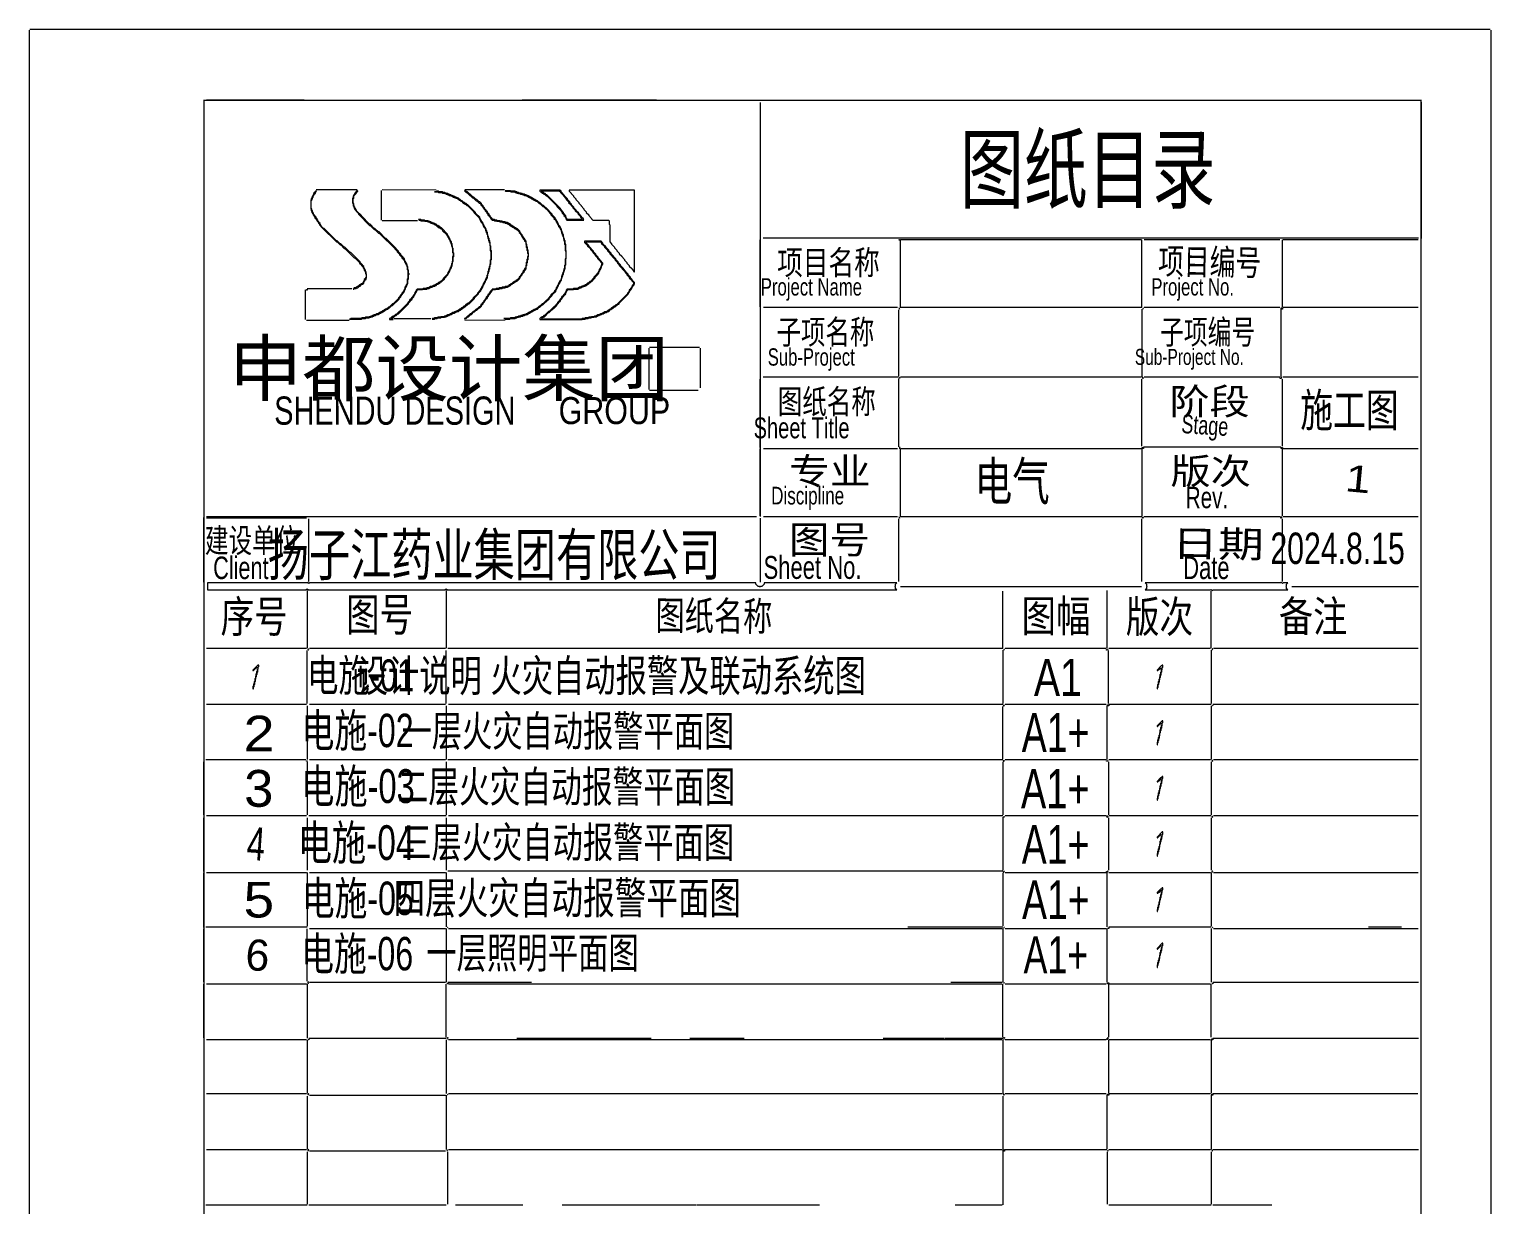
# Model space of a CAD drawing. Extents: x 116 to 2598, y 136 to 3647.
# Drawn here: x 116 to 2598, y 1651 to 3647 of the extents above; entities that cross this region are included whole.
import ezdxf

# ---------------------------------------------------------------- set-up
doc = ezdxf.new("R2010")
doc.units = 0
for name, color, linetype, lineweight in [('OCR_TEXT', 6, 'Continuous', 0), ('TRACE_CURVE', 6, 'Continuous', 0), ('TRACE_STRAIGHT', 5, 'Continuous', 0), ('TRACE_TEXT_SYMBOL', 6, 'Continuous', 0)]:
    doc.layers.add(name, color=color, linetype=linetype, lineweight=lineweight)
doc.styles.add('wqy-unicode', font='wqy-unicode.lff')

msp = doc.modelspace()

# ---------------------------------------------------------------- linework, layer by layer
at = {"layer": 'TRACE_CURVE', "color": 6}
for points in [[(674, 3373), (673, 3372), (672, 3372), (669, 3369), (669, 3368), (667, 3366), (667, 3365), (666, 3364), (666, 3361), (665, 3360), (665, 3352), (666, 3351), (666, 3347), (667, 3346), (667, 3345), (668, 3344), (668, 3343), (669, 3342), (669, 3341), (671, 3339), (671, 3338), (675, 3334), (675, 3333), (694, 3314), (695, 3314), (702, 3307), (703, 3307), (709, 3301), (710, 3301), (723, 3288), (724, 3288), (737, 3275), (737, 3274), (741, 3270), (741, 3269), (745, 3265), (745, 3264), (749, 3260), (749, 3259), (752, 3256), (752, 3255), (753, 3254), (753, 3253), (754, 3252), (754, 3251), (755, 3250), (755, 3249), (756, 3248), (756, 3247), (757, 3246), (757, 3244), (758, 3243), (758, 3239), (759, 3238), (759, 3224), (758, 3223), (758, 3216), (757, 3215), (757, 3214), (756, 3213), (756, 3212), (755, 3211), (755, 3210), (754, 3209)], [(754, 3255), (753, 3256), (753, 3257), (751, 3259), (751, 3260), (747, 3264), (747, 3265), (743, 3269), (743, 3270), (739, 3274), (739, 3275), (722, 3292), (721, 3292), (710, 3303), (709, 3303), (703, 3309), (702, 3309), (695, 3316), (694, 3316), (680, 3330), (680, 3331), (672, 3339), (672, 3340), (670, 3342), (670, 3343), (669, 3344), (669, 3345), (668, 3346), (668, 3347), (667, 3348), (667, 3351), (666, 3352), (666, 3359), (667, 3360), (667, 3364), (671, 3368), (671, 3369), (674, 3372), (674, 3373)], [(808, 3372), (807, 3371), (804, 3371), (810, 3371), (811, 3370), (817, 3370), (818, 3369), (821, 3369), (822, 3368), (823, 3368), (824, 3367), (826, 3367), (827, 3366), (828, 3366), (829, 3365), (831, 3365), (832, 3364), (833, 3364), (834, 3363), (835, 3363), (836, 3362), (838, 3362), (839, 3361), (840, 3361), (841, 3360), (842, 3360), (843, 3359), (844, 3359), (846, 3357), (847, 3357), (849, 3355), (850, 3355), (853, 3352), (854, 3352), (856, 3350), (857, 3350), (859, 3348), (860, 3348), (871, 3337), (871, 3336), (880, 3327), (880, 3326), (881, 3325), (881, 3324), (882, 3323), (882, 3322), (883, 3321), (883, 3320), (885, 3318), (885, 3317), (886, 3316), (886, 3315), (887, 3314), (887, 3313), (888, 3312), (888, 3311), (890, 3309), (890, 3308), (891, 3307), (891, 3305), (892, 3304), (892, 3302), (893, 3301), (893, 3299)], [(892, 3306), (892, 3308), (891, 3309), (891, 3310), (889, 3312), (889, 3313), (888, 3314), (888, 3315), (887, 3316), (887, 3317), (886, 3318), (886, 3319), (884, 3321), (884, 3322), (883, 3323), (883, 3324), (882, 3325), (882, 3326), (881, 3327), (881, 3328), (874, 3335), (874, 3336), (861, 3349), (860, 3349), (858, 3351), (857, 3351), (855, 3353), (854, 3353), (851, 3356), (850, 3356), (848, 3358), (847, 3358), (845, 3360), (844, 3360), (843, 3361), (842, 3361), (841, 3362), (840, 3362), (839, 3363), (837, 3363), (836, 3364), (835, 3364), (834, 3365), (833, 3365), (832, 3366), (830, 3366), (829, 3367), (828, 3367), (827, 3368), (825, 3368), (824, 3369), (823, 3369), (822, 3370), (819, 3370), (818, 3371), (812, 3371), (811, 3372), (808, 3372)], [(855, 3373), (858, 3370), (859, 3370), (864, 3365), (865, 3365), (869, 3361), (870, 3361), (875, 3356), (876, 3356), (880, 3352), (881, 3352), (883, 3350), (883, 3349), (885, 3347), (885, 3346), (888, 3343), (888, 3342), (890, 3340), (890, 3339), (893, 3336), (893, 3335), (895, 3333), (895, 3332), (898, 3329), (898, 3328), (900, 3326), (900, 3325), (902, 3323), (905, 3323), (906, 3322), (909, 3322), (910, 3321), (914, 3321), (915, 3320), (919, 3320), (920, 3319), (923, 3319), (924, 3318), (927, 3318), (929, 3316), (930, 3316), (932, 3314), (933, 3314), (934, 3313), (935, 3313), (937, 3311), (938, 3311), (940, 3309), (941, 3309), (943, 3307), (944, 3307), (948, 3303), (948, 3302), (950, 3300), (950, 3299), (952, 3297), (952, 3296), (953, 3295), (953, 3294), (955, 3292), (955, 3291), (957, 3289), (957, 3288), (959, 3286)], [(920, 3320), (919, 3321), (916, 3321), (915, 3322), (911, 3322), (910, 3323), (907, 3323), (906, 3324), (903, 3324), (902, 3325), (902, 3326), (899, 3329), (899, 3330), (897, 3332), (897, 3333), (894, 3336), (894, 3337), (892, 3339), (892, 3340), (889, 3343), (889, 3344), (887, 3346), (887, 3347), (884, 3350), (884, 3351), (881, 3354), (880, 3354), (876, 3358), (875, 3358), (871, 3362), (870, 3362), (865, 3367), (864, 3367), (860, 3371), (859, 3371), (858, 3372), (856, 3372), (855, 3373)], [(924, 3373), (925, 3372), (933, 3372), (934, 3371), (940, 3371), (941, 3370), (943, 3370), (944, 3369), (946, 3369), (947, 3368), (949, 3368), (950, 3367), (953, 3367), (954, 3366), (956, 3366), (957, 3365), (959, 3365), (960, 3364), (961, 3364), (962, 3363), (963, 3363), (964, 3362), (965, 3362), (966, 3361), (967, 3361), (969, 3359), (970, 3359), (971, 3358), (972, 3358), (973, 3357), (974, 3357), (975, 3356), (976, 3356), (977, 3355), (978, 3355), (982, 3351), (983, 3351), (988, 3346), (989, 3346), (993, 3342), (994, 3342), (997, 3339), (997, 3338), (1002, 3333), (1002, 3332), (1007, 3327), (1007, 3326), (1010, 3323), (1010, 3322), (1011, 3321), (1011, 3320), (1012, 3319), (1012, 3318), (1013, 3317), (1013, 3316), (1014, 3315), (1014, 3314), (1015, 3313), (1015, 3312), (1017, 3310), (1017, 3309), (1018, 3308), (1018, 3307), (1019, 3306)], [(934, 3372), (933, 3373), (924, 3373)], [(1021, 3302), (1021, 3304), (1020, 3305), (1020, 3307), (1019, 3308), (1019, 3309), (1018, 3310), (1018, 3311), (1017, 3312), (1017, 3313), (1015, 3315), (1015, 3316), (1014, 3317), (1014, 3318), (1013, 3319), (1013, 3320), (1012, 3321), (1012, 3322), (1011, 3323), (1011, 3324), (1009, 3326), (1009, 3327), (1004, 3332), (1004, 3333), (999, 3338), (999, 3339), (994, 3344), (993, 3344), (989, 3348), (988, 3348), (983, 3353), (982, 3353), (979, 3356), (978, 3356), (977, 3357), (976, 3357), (975, 3358), (974, 3358), (973, 3359), (972, 3359), (971, 3360), (970, 3360), (968, 3362), (967, 3362), (966, 3363), (965, 3363), (964, 3364), (963, 3364), (962, 3365), (961, 3365), (960, 3366), (958, 3366), (957, 3367), (954, 3367), (953, 3368), (951, 3368), (950, 3369), (948, 3369), (947, 3370), (945, 3370), (944, 3371), (942, 3371), (941, 3372), (934, 3372)], [(777, 3324), (778, 3323), (780, 3323), (781, 3322), (787, 3322), (788, 3321), (792, 3321), (793, 3320), (795, 3320), (796, 3319), (797, 3319), (798, 3318), (799, 3318), (800, 3317), (802, 3317), (803, 3316), (804, 3316), (805, 3315), (806, 3315), (808, 3313), (809, 3313), (812, 3310), (813, 3310), (815, 3308), (816, 3308), (818, 3306), (818, 3305), (825, 3298), (825, 3297), (827, 3295), (827, 3294), (828, 3293), (828, 3292), (829, 3291), (829, 3290), (830, 3289), (830, 3288), (831, 3287), (831, 3286), (832, 3285), (832, 3283), (833, 3282), (833, 3279), (834, 3278), (834, 3276), (835, 3275), (835, 3268), (836, 3267), (836, 3262), (835, 3261), (835, 3254), (834, 3253), (834, 3250), (833, 3249), (833, 3246), (832, 3245), (832, 3243), (831, 3242), (831, 3241), (830, 3240), (830, 3239), (829, 3238), (829, 3237), (828, 3236)], [(835, 3252), (836, 3253), (836, 3260), (837, 3261), (837, 3267), (836, 3268), (836, 3275), (835, 3276), (835, 3279), (834, 3280), (834, 3283), (833, 3284), (833, 3286), (832, 3287), (832, 3288), (831, 3289), (831, 3290), (830, 3291), (830, 3292), (829, 3293), (829, 3294), (828, 3295), (828, 3296), (826, 3298), (826, 3299), (821, 3304), (821, 3305), (816, 3310), (815, 3310), (813, 3312), (812, 3312), (810, 3314), (809, 3314), (807, 3316), (806, 3316), (805, 3317), (804, 3317), (803, 3318), (801, 3318), (800, 3319), (799, 3319), (798, 3320), (796, 3320), (795, 3321), (794, 3321), (793, 3322), (788, 3322), (787, 3323), (782, 3323), (781, 3324), (777, 3324)], [(856, 3176), (858, 3178), (859, 3178), (862, 3181), (863, 3181), (872, 3190), (872, 3191), (879, 3198), (879, 3199), (883, 3203), (883, 3204), (884, 3205), (884, 3206), (885, 3207), (885, 3208), (886, 3209), (886, 3210), (887, 3211), (887, 3212), (888, 3213), (888, 3214), (889, 3215), (889, 3216), (890, 3217), (890, 3218), (891, 3219), (891, 3220), (892, 3221), (892, 3222), (893, 3223), (893, 3224), (894, 3225), (894, 3228), (895, 3229), (895, 3232), (896, 3233), (896, 3235), (897, 3236), (897, 3239), (898, 3240), (898, 3243), (899, 3244), (899, 3247), (900, 3248), (900, 3255), (901, 3256), (901, 3271), (900, 3272), (900, 3279), (899, 3280), (899, 3285), (898, 3286), (898, 3288), (897, 3289), (897, 3292), (896, 3293), (896, 3295), (895, 3296), (895, 3298), (894, 3299), (894, 3302), (893, 3303), (893, 3305), (892, 3306)], [(938, 3216), (939, 3216), (941, 3218), (942, 3218), (944, 3220), (945, 3220), (949, 3224), (949, 3225), (951, 3227), (951, 3228), (953, 3230), (953, 3231), (955, 3233), (955, 3234), (957, 3236), (957, 3237), (959, 3239), (959, 3240), (960, 3241), (960, 3245), (961, 3246), (961, 3250), (962, 3251), (962, 3255), (963, 3256), (963, 3260), (964, 3261), (964, 3267), (963, 3268), (963, 3272), (962, 3273), (962, 3277), (961, 3278), (961, 3282), (960, 3283), (960, 3287), (958, 3289), (958, 3290), (957, 3291), (957, 3292), (955, 3294), (955, 3295), (953, 3297), (953, 3298), (951, 3300), (951, 3301), (949, 3303), (949, 3304), (945, 3308), (944, 3308), (942, 3310), (941, 3310), (939, 3312), (938, 3312), (936, 3314), (935, 3314), (933, 3316), (932, 3316), (930, 3318), (929, 3318), (928, 3319), (925, 3319), (924, 3320), (920, 3320)], [(975, 3170), (976, 3171), (977, 3171), (978, 3172), (979, 3172), (982, 3175), (983, 3175), (987, 3179), (988, 3179), (993, 3184), (994, 3184), (999, 3189), (999, 3190), (1004, 3195), (1004, 3196), (1010, 3202), (1010, 3203), (1011, 3204), (1011, 3205), (1012, 3206), (1012, 3207), (1013, 3208), (1013, 3209), (1014, 3210), (1014, 3211), (1015, 3212), (1015, 3213), (1016, 3214), (1016, 3215), (1017, 3216), (1017, 3217), (1018, 3218), (1018, 3219), (1020, 3221), (1020, 3224), (1021, 3225), (1021, 3227), (1022, 3228), (1022, 3230), (1023, 3231), (1023, 3233), (1024, 3234), (1024, 3236), (1025, 3237), (1025, 3239), (1026, 3240), (1026, 3246), (1027, 3247), (1027, 3257), (1028, 3258), (1028, 3271), (1027, 3272), (1027, 3282), (1026, 3283), (1026, 3288), (1025, 3289), (1025, 3291), (1024, 3292), (1024, 3294), (1023, 3295), (1023, 3298), (1022, 3299), (1022, 3301), (1021, 3302)], [(1019, 3306), (1019, 3304), (1020, 3303), (1020, 3301), (1021, 3300), (1021, 3298), (1022, 3297), (1022, 3295), (1023, 3294), (1023, 3291), (1024, 3290), (1024, 3288), (1025, 3287), (1025, 3282), (1026, 3281), (1026, 3271), (1027, 3270), (1027, 3258), (1026, 3257), (1026, 3247), (1025, 3246), (1025, 3241), (1024, 3240), (1024, 3238), (1023, 3237), (1023, 3235), (1022, 3234), (1022, 3232), (1021, 3231), (1021, 3229), (1020, 3228), (1020, 3225), (1019, 3224), (1019, 3222), (1017, 3220), (1017, 3219), (1016, 3218), (1016, 3217), (1015, 3216), (1015, 3215), (1014, 3214), (1014, 3213), (1013, 3212), (1013, 3211), (1012, 3210), (1012, 3209), (1011, 3208), (1011, 3207), (1010, 3206), (1010, 3205), (1008, 3203), (1008, 3202), (1002, 3196), (1002, 3195), (997, 3190), (997, 3189), (994, 3186), (993, 3186), (988, 3181), (987, 3181), (983, 3177), (982, 3177), (978, 3173), (977, 3173)], [(893, 3299), (894, 3298), (894, 3295), (895, 3294), (895, 3292), (896, 3291), (896, 3288), (897, 3287), (897, 3285), (898, 3284), (898, 3280), (899, 3279), (899, 3271), (900, 3270), (900, 3256), (899, 3255), (899, 3249), (898, 3248), (898, 3245), (897, 3244), (897, 3241), (896, 3240), (896, 3237), (895, 3236), (895, 3233), (894, 3232), (894, 3230), (893, 3229), (893, 3226), (892, 3225), (892, 3224), (891, 3223), (891, 3222), (890, 3221), (890, 3220), (889, 3219), (889, 3218), (888, 3217), (888, 3216), (887, 3215), (887, 3214), (886, 3213), (886, 3212), (885, 3211), (885, 3210), (884, 3209), (884, 3208), (883, 3207), (883, 3206), (882, 3205), (882, 3204), (877, 3199), (877, 3198), (870, 3191), (870, 3190), (862, 3182), (861, 3182), (859, 3180), (858, 3180), (855, 3177), (854, 3177), (851, 3174), (850, 3174), (848, 3172)], [(959, 3286), (959, 3282), (960, 3281), (960, 3277), (961, 3276), (961, 3272), (962, 3271), (962, 3267), (963, 3266), (963, 3262), (962, 3261), (962, 3257), (961, 3256), (961, 3252), (960, 3251), (960, 3247), (959, 3246), (959, 3242), (957, 3240), (957, 3239), (955, 3237), (955, 3236), (954, 3235), (954, 3234), (952, 3232), (952, 3231), (950, 3229), (950, 3228), (948, 3226), (948, 3225), (944, 3221), (943, 3221), (941, 3219), (940, 3219), (938, 3217), (937, 3217), (935, 3215), (934, 3215), (932, 3213), (931, 3213), (929, 3211), (928, 3211), (927, 3210), (924, 3210), (923, 3209), (919, 3209), (918, 3208), (914, 3208), (913, 3207), (909, 3207), (908, 3206), (902, 3206), (902, 3205), (899, 3202), (899, 3201), (897, 3199), (897, 3198), (895, 3196), (895, 3195), (892, 3192), (892, 3191), (890, 3189), (890, 3188), (888, 3186)], [(702, 3161), (704, 3161), (705, 3162), (706, 3162), (707, 3163), (709, 3163), (710, 3164), (711, 3164), (712, 3165), (713, 3165), (714, 3166), (715, 3166), (717, 3168), (718, 3168), (719, 3169), (720, 3169), (722, 3171), (723, 3171), (724, 3172), (725, 3172), (727, 3174), (728, 3174), (732, 3178), (733, 3178), (744, 3189), (744, 3190), (747, 3193), (747, 3194), (750, 3197), (750, 3198), (752, 3200), (752, 3201), (753, 3202), (753, 3203), (754, 3204), (754, 3205), (755, 3206), (755, 3208), (756, 3209), (756, 3210), (757, 3211), (757, 3212), (758, 3213), (758, 3214), (759, 3215), (759, 3222), (760, 3223), (760, 3230), (761, 3231), (761, 3232), (760, 3233), (760, 3238), (759, 3239), (759, 3244), (758, 3245), (758, 3247), (757, 3248), (757, 3249), (756, 3250), (756, 3251), (755, 3252), (755, 3253), (754, 3254), (754, 3255)], [(735, 3159), (736, 3159), (738, 3161), (739, 3161), (742, 3164), (743, 3164), (760, 3181), (760, 3182), (763, 3185), (763, 3186), (766, 3189), (766, 3190), (769, 3193), (769, 3194), (771, 3196), (771, 3197), (772, 3198), (772, 3199), (773, 3200), (773, 3201), (774, 3202), (774, 3203), (776, 3205), (784, 3205), (785, 3206), (791, 3206), (792, 3207), (795, 3207), (796, 3208), (797, 3208), (798, 3209), (800, 3209), (801, 3210), (802, 3210), (803, 3211), (805, 3211), (806, 3212), (807, 3212), (809, 3214), (810, 3214), (812, 3216), (813, 3216), (815, 3218), (816, 3218), (821, 3223), (821, 3224), (827, 3230), (827, 3231), (828, 3232), (828, 3233), (829, 3234), (829, 3235), (830, 3236), (830, 3237), (831, 3238), (831, 3239), (832, 3240), (832, 3241), (833, 3242), (833, 3244), (834, 3245), (834, 3248), (835, 3249), (835, 3252)], [(828, 3236), (828, 3235), (827, 3234), (827, 3233), (826, 3232), (826, 3231), (819, 3224), (819, 3223), (815, 3219), (814, 3219), (812, 3217), (811, 3217), (809, 3215), (808, 3215), (806, 3213), (805, 3213), (804, 3212), (802, 3212), (801, 3211), (800, 3211), (799, 3210), (797, 3210), (796, 3209), (795, 3209), (794, 3208), (791, 3208), (790, 3207), (785, 3207), (784, 3206), (775, 3206), (773, 3204), (773, 3203), (772, 3202), (772, 3201), (771, 3200), (771, 3199), (770, 3198), (770, 3197), (768, 3195), (768, 3194), (765, 3191), (765, 3190), (762, 3187), (762, 3186), (759, 3183), (759, 3182), (745, 3168), (744, 3168), (739, 3163), (738, 3163), (735, 3160), (734, 3160), (732, 3158), (731, 3158), (729, 3156), (728, 3156), (728, 3154), (734, 3154), (733, 3155), (732, 3155), (731, 3156), (732, 3157), (733, 3157), (735, 3159)], [(754, 3209), (754, 3207), (753, 3206), (753, 3205), (752, 3204), (752, 3203), (751, 3202), (751, 3201), (749, 3199), (749, 3198), (746, 3195), (746, 3194), (743, 3191), (743, 3190), (734, 3181), (733, 3181), (727, 3175), (726, 3175), (724, 3173), (723, 3173), (722, 3172), (721, 3172), (719, 3170), (718, 3170), (717, 3169), (716, 3169), (714, 3167), (713, 3167), (712, 3166), (711, 3166), (710, 3165), (709, 3165), (708, 3164), (706, 3164), (705, 3163), (704, 3163), (703, 3162), (701, 3162), (700, 3161), (699, 3161), (698, 3160), (696, 3160), (695, 3159), (693, 3159), (692, 3158), (687, 3158), (686, 3157), (681, 3157), (680, 3156), (662, 3156), (661, 3155), (660, 3155), (680, 3155), (681, 3156), (687, 3156), (688, 3157), (693, 3157), (694, 3158), (696, 3158), (697, 3159), (699, 3159), (700, 3160), (701, 3160), (702, 3161)], [(888, 3186), (888, 3185), (885, 3182), (885, 3181), (883, 3179), (883, 3178), (881, 3176), (880, 3176), (876, 3172), (875, 3172), (871, 3168), (870, 3168), (866, 3164), (865, 3164), (861, 3160), (860, 3160), (856, 3156), (855, 3156), (855, 3155), (856, 3156), (858, 3156), (861, 3159), (862, 3159), (866, 3163), (867, 3163), (871, 3167), (872, 3167), (875, 3170), (876, 3170), (880, 3174), (881, 3174), (884, 3177), (884, 3178), (887, 3181), (887, 3182), (889, 3184), (889, 3185), (891, 3187), (891, 3188), (894, 3191), (894, 3192), (896, 3194), (896, 3195), (898, 3197), (898, 3198), (901, 3201), (901, 3202), (904, 3205), (908, 3205), (909, 3206), (914, 3206), (915, 3207), (919, 3207), (920, 3208), (924, 3208), (925, 3209), (928, 3209), (929, 3210), (930, 3210), (932, 3212), (933, 3212), (935, 3214), (936, 3214), (938, 3216)], [(848, 3172), (847, 3172), (844, 3169), (842, 3169), (841, 3168), (840, 3168), (839, 3167), (838, 3167), (837, 3166), (835, 3166), (834, 3165), (833, 3165), (832, 3164), (831, 3164), (830, 3163), (829, 3163), (828, 3162), (826, 3162), (825, 3161), (824, 3161), (823, 3160), (821, 3160), (820, 3159), (815, 3159), (814, 3158), (810, 3158), (809, 3157), (804, 3157), (803, 3156), (801, 3156), (800, 3155), (804, 3155), (805, 3156), (809, 3156), (810, 3157), (815, 3157), (816, 3158), (821, 3158), (822, 3159), (824, 3159), (825, 3160), (826, 3160), (827, 3161), (829, 3161), (830, 3162), (831, 3162), (832, 3163), (833, 3163), (834, 3164), (835, 3164), (836, 3165), (838, 3165), (839, 3166), (840, 3166), (841, 3167), (842, 3167), (843, 3168), (845, 3168), (847, 3170), (848, 3170), (851, 3173), (852, 3173), (855, 3176), (856, 3176)], [(977, 3173), (976, 3172), (975, 3172), (974, 3171), (973, 3171), (972, 3170), (971, 3170), (970, 3169), (969, 3169), (967, 3167), (966, 3167), (965, 3166), (964, 3166), (963, 3165), (962, 3165), (961, 3164), (960, 3164), (959, 3163), (957, 3163), (956, 3162), (954, 3162), (953, 3161), (951, 3161), (950, 3160), (947, 3160), (946, 3159), (944, 3159), (943, 3158), (941, 3158), (940, 3157), (933, 3157), (932, 3156), (922, 3156), (924, 3156), (925, 3155), (932, 3155), (933, 3156), (941, 3156), (942, 3157), (944, 3157), (945, 3158), (947, 3158), (948, 3159), (950, 3159), (951, 3160), (954, 3160), (955, 3161), (957, 3161), (958, 3162), (960, 3162), (961, 3163), (962, 3163), (963, 3164), (964, 3164), (965, 3165), (966, 3165), (967, 3166), (968, 3166), (969, 3167), (970, 3167), (972, 3169), (973, 3169), (974, 3170), (975, 3170)]]:
    msp.add_lwpolyline(points, dxfattribs=at)
msp.add_lwpolyline([(589, 2708), (588, 2707), (419, 2707), (419, 2695), (586, 2695), (588, 2697), (590, 2695), (822, 2695), (824, 2697), (826, 2695), (1589, 2695), (1587, 2697), (1587, 2700), (1586, 2701), (1587, 2702), (1587, 2705), (1589, 2707), (1364, 2707), (1364, 2705), (1360, 2701), (1358, 2701), (1357, 2700), (1356, 2701), (1354, 2701), (1350, 2705), (1350, 2707), (592, 2707), (591, 2706)], close=True, dxfattribs=at)
at = {"layer": 'TRACE_STRAIGHT', "color": 5}
for p, q in [((116.1, 3645.6), (116.1, 138.1)), ((116.9, 3647.1), (2596.9, 3647.1)), ((2597.7, 3645.6), (2597.7, 138.1)), ((411.9, 3526.6), (2478.1, 3526.6)), ((412.3, 3526.9), (412.3, 256.9)), ((416.9, 3526.6), (1351.9, 3526.6)), ((417, 3527), (583, 3527)), ((953, 3527), (1181, 3527)), ((2479, 3527), (2479, 256)), ((412.4, 3523.1), (412.4, 2820.6)), ((1357, 3523), (1357, 2820)), ((2479.5, 3523.1), (2479.5, 3291.9)), ((715.6, 3375.1), (806.9, 3374.4)), ((603.1, 3374.9), (673.1, 3374.8)), ((714, 3323.1), (714.1, 3373.1)), ((855.6, 3374.9), (923.1, 3374.8)), ((715.6, 3322.4), (775.6, 3322.3)), ((1357.4, 3175.6), (1357.4, 3289.4)), ((1362, 3293), (2475, 3293)), ((1594.7, 3289.4), (1594.7, 3175.6)), ((1595.6, 3290.3), (2004.4, 3290.3)), ((2005.1, 3175.6), (2005.1, 3289.4)), ((2009.4, 3290.3), (2239.4, 3290.3)), ((2243.6, 3289.4), (2243.6, 3175.6)), ((2244.4, 3290.3), (2474.4, 3290.3)), ((2479, 3290), (2479, 3175)), ((585.1, 3154.4), (585.2, 3204.4)), ((588, 3207), (664, 3207)), ((586.9, 3153.3), (659.4, 3153.3)), ((735, 3156), (798, 3156)), ((855.6, 3153.2), (924.4, 3153.4)), ((1357.4, 3173.1), (1357.4, 3058.1)), ((1363.1, 3174.9), (1590.6, 3174.9)), ((1592, 3170.6), (1592, 3058.1)), ((1595, 3175), (2005, 3175)), ((2005, 3172), (2005, 3057)), ((2009.4, 3174.9), (2239.4, 3174.9)), ((2241, 3172), (2241, 3057)), ((2244.4, 3174.9), (2474.4, 3174.9)), ((2388, 3175), (2474, 3175)), ((1167.9, 3105.6), (1167.9, 3035.6)), ((1169.4, 3107.1), (1254.4, 3107.1)), ((1255.9, 3038.1), (1255.9, 3105.6)), ((1357.4, 2936.9), (1357.4, 3053.1)), ((1362, 3057), (1592, 3057)), ((1592, 3054), (1592, 2938)), ((1595.6, 3057.1), (2004.4, 3057.1)), ((2005.1, 2939.4), (2005.2, 3053.1)), ((2009.4, 3057.1), (2239.4, 3057.1)), ((2243.6, 3053.1), (2243.6, 2939.4)), ((2244.4, 3057.1), (2474.4, 3057.1)), ((2479.5, 2936.9), (2479.5, 3053.1)), ((1169.4, 3034.1), (1251.9, 3034.1)), ((1357.4, 2820.6), (1357.4, 2934.4)), ((1363.1, 2935.3), (1590.6, 2935.3)), ((1594.7, 2934.4), (1594.7, 2820.6)), ((1595.6, 2935.3), (2004.4, 2935.3)), ((2005, 2935), (2005, 2821)), ((2008, 2938), (2241, 2938)), ((2243.6, 2934.4), (2243.6, 2820.6)), ((2244.4, 2935.3), (2474.4, 2935.3)), ((2479.5, 2820.6), (2479.5, 2934.4)), ((412.4, 2708.1), (412.4, 2818.1)), ((416.9, 2819.9), (1350.6, 2819.9)), ((416.9, 2817.3), (586.9, 2817.3)), ((582, 2820), (707, 2820)), ((590.9, 2709.4), (590.9, 2815.6)), ((737, 2820), (787, 2820)), ((889, 2820), (1057, 2820)), ((1287, 2820), (1351, 2820)), ((1357.4, 2816.9), (1357.4, 2708.1)), ((1363.1, 2819.9), (1590.6, 2819.9)), ((1592, 2815.6), (1592, 2709.4)), ((1595, 2820), (2005, 2820)), ((2005.1, 2709.4), (2005.1, 2815.6)), ((2009.4, 2819.9), (2239.4, 2819.9)), ((2243.6, 2815.6), (2243.6, 2709.4)), ((2244.4, 2819.9), (2474.4, 2819.9)), ((412.4, 2693.1), (412.4, 2596.9)), ((588, 2694), (588, 2596)), ((824, 2694), (824, 2596)), ((1595.6, 2700.6), (2004.4, 2700.6)), ((1769, 2596.9), (1769, 2693.1)), ((1946, 2694), (1946, 2596)), ((2122.9, 2596.9), (2122.9, 2693.1)), ((2260, 2701), (2475, 2701)), ((2479.5, 2596.9), (2479.5, 2693.1)), ((412.4, 2594.4), (412.4, 2501.9)), ((416.9, 2596), (586.9, 2596)), ((587.9, 2501.9), (587.9, 2591.9)), ((591.9, 2596), (823.1, 2596)), ((824, 2501.9), (824, 2591.9)), ((827, 2596), (1769, 2596)), ((1769, 2593), (1769, 2502)), ((1773.1, 2596), (1944.4, 2596)), ((1948.6, 2501.9), (1948.6, 2591.9)), ((1949.4, 2596), (2121.9, 2596)), ((2123, 2593), (2123, 2502)), ((2126.9, 2596), (2474.4, 2596)), ((2479.5, 2501.9), (2479.5, 2594.4)), ((412.4, 2499.4), (412.4, 2408.1)), ((416.9, 2501), (586.9, 2501)), ((588, 2498), (588, 2407)), ((591.9, 2501), (823.1, 2501)), ((824, 2498), (824, 2407)), ((828.1, 2501), (1768.1, 2501)), ((1648, 2501), (1769, 2501)), ((1769, 2408.1), (1769, 2496.9)), ((1773.1, 2501), (1944.4, 2501)), ((1946, 2498), (1946, 2407)), ((1949, 2501), (2123, 2501)), ((2123, 2498), (2123, 2407)), ((2126, 2501), (2475, 2501)), ((2479.5, 2408.1), (2479.5, 2499.4)), ((591.9, 2407.1), (823.1, 2407.1)), ((1773.1, 2407.1), (1944.4, 2407.1)), ((1949.4, 2407.1), (2121.9, 2407.1)), ((2126.9, 2407.1), (2474.4, 2407.1)), ((412, 2403), (412, 2313)), ((416, 2407), (586, 2407)), ((587.9, 2403.1), (587.9, 2313.1)), ((824, 2403.1), (824, 2313.1)), ((827, 2407), (1769, 2407)), ((1769, 2403.1), (1769, 2313.1)), ((1948.6, 2403.1), (1948.6, 2313.1)), ((2122.9, 2403.1), (2122.9, 2313.1)), ((2479, 2404), (2479, 2312)), ((412.4, 2216.9), (412.4, 2308.1)), ((416.9, 2312.1), (586.9, 2312.1)), ((587.9, 2308.1), (587.9, 2219.4)), ((591, 2312), (824, 2312)), ((824, 2308.1), (824, 2219.4)), ((828.1, 2312.1), (1768.1, 2312.1)), ((1689, 2312), (1769, 2312)), ((1769, 2309), (1769, 2219)), ((1773.1, 2312.1), (1944.4, 2312.1)), ((1948.6, 2308.1), (1948.6, 2219.4)), ((1949, 2312), (2123, 2312)), ((2122.9, 2308.1), (2122.9, 2219.4)), ((2126.9, 2312.1), (2474.4, 2312.1)), ((2410, 2312), (2466, 2312)), ((2479.5, 2216.9), (2479.5, 2308.1)), ((412.4, 2121.9), (412.4, 2214.4)), ((416.9, 2215.3), (586.9, 2215.3)), ((588, 2215), (588, 2124)), ((591.9, 2215.3), (823.1, 2215.3)), ((824, 2215), (824, 2123)), ((827, 2218), (1769, 2218)), ((1769, 2214.4), (1769, 2124.4)), ((1773.1, 2215.3), (1944.4, 2215.3)), ((1946, 2215), (1946, 2123)), ((1949.4, 2215.3), (2121.9, 2215.3)), ((2123, 2215), (2123, 2124)), ((2126.9, 2215.3), (2474.4, 2215.3)), ((2479.5, 2121.9), (2479.5, 2214.4)), ((412.4, 2029.4), (412.4, 2119.4)), ((416, 2123), (588, 2123)), ((587.9, 2030.6), (587.9, 2119.4)), ((591.9, 2120.3), (823.1, 2120.3)), ((824, 2120), (824, 2029)), ((828.1, 2120.3), (1768.1, 2120.3)), ((1608, 2123), (1769, 2123)), ((1769, 2120), (1769, 2029)), ((1773.1, 2120.3), (1944.4, 2120.3)), ((1946, 2120), (1946, 2029)), ((1949, 2123), (2123, 2123)), ((2123, 2120), (2123, 2029)), ((2126.9, 2120.3), (2474.4, 2120.3)), ((2390, 2123), (2446, 2123)), ((2479.5, 2029.4), (2479.5, 2119.4)), ((412.4, 1934.4), (412.4, 2025.6)), ((416.9, 2026.4), (586.9, 2026.4)), ((588, 2026), (588, 1934)), ((591.9, 2028.9), (823.1, 2028.9)), ((824, 1935.6), (824.1, 2025.6)), ((827, 2029), (969, 2029)), ((828.1, 2026.4), (1768.1, 2026.4)), ((1681, 2029), (1768, 2029)), ((1769, 1935.6), (1769.1, 2025.6)), ((1773.1, 2026.4), (1944.4, 2026.4)), ((1948.6, 2025.6), (1948.6, 1935.6)), ((1949.4, 2026.4), (2121.9, 2026.4)), ((2122.9, 1935.6), (2122.9, 2025.6)), ((2126, 2029), (2475, 2029)), ((2479.5, 1934.4), (2479.5, 2025.6)), ((412.4, 1930.6), (412.4, 1840.6)), ((416.9, 1931.4), (586.9, 1931.4)), ((587.9, 1930.6), (587.9, 1840.6)), ((591, 1934), (824, 1934)), ((824, 1931), (824, 1840)), ((828.1, 1931.4), (1768.1, 1931.4)), ((944, 1934), (1172, 1934)), ((1238, 1934), (1330, 1934)), ((1566, 1934), (1669, 1934)), ((1670, 1934), (1769, 1934)), ((1769, 1931), (1769, 1840)), ((1773.1, 1931.4), (1944.4, 1931.4)), ((1948.6, 1930.6), (1948.6, 1840.6)), ((1949.4, 1931.4), (2121.9, 1931.4)), ((2122.9, 1930.6), (2122.9, 1840.6)), ((2126, 1934), (2475, 1934)), ((2479, 1931), (2479, 1840)), ((412.4, 1838.1), (412.4, 1745.6)), ((416.9, 1839.9), (586.9, 1839.9)), ((591.9, 1837.3), (823.1, 1837.3)), ((824, 1837), (824, 1745)), ((828.1, 1839.9), (1768.1, 1839.9)), ((927, 1840), (1155, 1840)), ((1199, 1840), (1287, 1840)), ((1318, 1840), (1454, 1840)), ((1684, 1840), (1768, 1840)), ((1773.1, 1839.9), (1944.4, 1839.9)), ((1946, 1837), (1946, 1746)), ((1949.4, 1839.9), (2121.9, 1839.9)), ((2123, 1837), (2123, 1745)), ((2126, 1840), (2474, 1840)), ((2479.5, 1745.6), (2479.5, 1838.1)), ((587.9, 1835.6), (587.9, 1745.6)), ((1769, 1835.6), (1769.1, 1745.6)), ((412.4, 1743.1), (412.4, 1651.9)), ((416.9, 1744.9), (586.9, 1744.9)), ((587.9, 1740.6), (587.9, 1651.9)), ((591.9, 1742.3), (823.1, 1742.3)), ((826.7, 1651.9), (826.7, 1740.6)), ((828.1, 1744.9), (1768.1, 1744.9)), ((863, 1745), (1091, 1745)), ((1097, 1745), (1208, 1745)), ((1218, 1745), (1309, 1745)), ((1560, 1745), (1674, 1745)), ((1675, 1745), (1748, 1745)), ((1769, 1742), (1769, 1651)), ((1772, 1745), (1946, 1745)), ((1946.1, 1740.6), (1946.1, 1651.9)), ((1949.4, 1744.9), (2121.9, 1744.9)), ((2122.9, 1740.6), (2122.9, 1651.9)), ((2126, 1745), (2475, 1745)), ((2479.5, 1651.9), (2479.5, 1743.1)), ((416, 1651), (588, 1651)), ((591, 1651), (824, 1651)), ((840, 1651), (954, 1651)), ((1021, 1651), (1249, 1651)), ((1250, 1651), (1458, 1651)), ((1688, 1651), (1768, 1651)), ((1949, 1651), (2123, 1651)), ((2126, 1651), (2226, 1651))]:
    msp.add_line(p, q, dxfattribs=at)
at = {"layer": 'TRACE_TEXT_SYMBOL', "color": 6}
for points in [[(602, 3372), (601, 3371), (601, 3370), (599, 3368), (599, 3367), (598, 3366), (598, 3365), (597, 3364), (597, 3363), (596, 3362), (596, 3360), (595, 3359), (595, 3358), (594, 3357), (594, 3342), (595, 3341), (595, 3339), (596, 3338), (596, 3336), (597, 3335), (597, 3334), (598, 3333), (598, 3332), (600, 3330), (600, 3329), (601, 3328), (601, 3327), (603, 3325), (603, 3324), (605, 3322), (605, 3321), (607, 3319), (607, 3318), (609, 3316), (609, 3315), (611, 3313), (611, 3312), (624, 3299), (625, 3299), (638, 3286), (639, 3286), (644, 3281), (645, 3281), (651, 3275), (652, 3275), (668, 3259), (669, 3259), (677, 3251), (677, 3250), (680, 3247), (680, 3246), (683, 3243), (683, 3242), (684, 3241), (684, 3240), (685, 3239), (685, 3238), (686, 3237), (686, 3236), (687, 3235), (687, 3232), (688, 3231), (688, 3226), (687, 3225)], [(612, 3314), (610, 3316), (610, 3317), (608, 3319), (608, 3320), (606, 3322), (606, 3323), (605, 3324), (605, 3325), (603, 3327), (603, 3328), (601, 3330), (601, 3331), (599, 3333), (599, 3334), (598, 3335), (598, 3336), (597, 3337), (597, 3339), (596, 3340), (596, 3342), (595, 3343), (595, 3356), (596, 3357), (596, 3358), (597, 3359), (597, 3361), (598, 3362), (598, 3363), (599, 3364), (599, 3365), (600, 3366), (600, 3367), (602, 3369), (602, 3370), (604, 3372), (602, 3372)], [(687, 3225), (687, 3224), (685, 3222), (685, 3221), (684, 3220), (684, 3219), (683, 3218), (683, 3217), (681, 3215), (680, 3215), (678, 3213), (677, 3213), (674, 3210), (673, 3210), (672, 3209), (671, 3209), (670, 3208), (668, 3208), (666, 3206), (667, 3206), (668, 3207), (671, 3207), (672, 3208), (674, 3208), (677, 3211), (678, 3211), (681, 3214), (682, 3214), (684, 3216), (684, 3217), (685, 3218), (685, 3219), (686, 3220), (686, 3221), (688, 3223), (688, 3224), (689, 3225), (689, 3231), (688, 3232), (688, 3235), (687, 3236), (687, 3238), (686, 3239), (686, 3240), (685, 3241), (685, 3242), (684, 3243), (684, 3244), (682, 3246), (682, 3247), (678, 3251), (678, 3252), (662, 3268), (661, 3268), (652, 3277), (651, 3277), (645, 3283), (644, 3283), (639, 3288), (638, 3288), (617, 3309), (616, 3309), (612, 3313), (612, 3314)], [(1059, 3287), (1059, 3285), (1064, 3280), (1064, 3279), (1069, 3274), (1069, 3273), (1073, 3269), (1073, 3268), (1077, 3264), (1077, 3263), (1081, 3259), (1081, 3258), (1086, 3253), (1086, 3252), (1089, 3249), (1088, 3248), (1088, 3247), (1087, 3246), (1087, 3244), (1086, 3243), (1086, 3242), (1085, 3241), (1085, 3240), (1084, 3239), (1084, 3238), (1083, 3237), (1083, 3236), (1082, 3235), (1082, 3234), (1080, 3232), (1080, 3231), (1075, 3226), (1075, 3225), (1069, 3219), (1068, 3219), (1065, 3216), (1064, 3216), (1061, 3213), (1060, 3213), (1059, 3212), (1058, 3212), (1057, 3211), (1055, 3211), (1054, 3210), (1053, 3210), (1052, 3209), (1050, 3209), (1049, 3208), (1048, 3208), (1047, 3207), (1040, 3207), (1039, 3206), (1029, 3206), (1029, 3205), (1028, 3204), (1028, 3203), (1027, 3202), (1027, 3201), (1026, 3200), (1026, 3199), (1023, 3196), (1023, 3195), (1020, 3192), (1020, 3191)], [(1135, 3201), (1136, 3202), (1136, 3203), (1138, 3205), (1138, 3206), (1140, 3208), (1140, 3209), (1141, 3210), (1141, 3211), (1143, 3213), (1143, 3214), (1144, 3215), (1144, 3217), (1140, 3221), (1140, 3222), (1137, 3225), (1137, 3226), (1133, 3230), (1133, 3231), (1129, 3235), (1129, 3236), (1125, 3240), (1125, 3241), (1120, 3246), (1120, 3247), (1116, 3251), (1116, 3252), (1112, 3256), (1112, 3257), (1108, 3261), (1108, 3262), (1104, 3266), (1104, 3267), (1100, 3271), (1100, 3272), (1095, 3277), (1095, 3278), (1090, 3283), (1090, 3284), (1087, 3287), (1059, 3287)], [(1061, 3285), (1062, 3286), (1086, 3286), (1088, 3284), (1088, 3283), (1093, 3278), (1093, 3277), (1098, 3272), (1098, 3271), (1102, 3267), (1102, 3266), (1106, 3262), (1106, 3261), (1111, 3256), (1111, 3255), (1115, 3251), (1115, 3250), (1118, 3247), (1118, 3246), (1123, 3241), (1123, 3240), (1128, 3235), (1128, 3234), (1131, 3231), (1131, 3230), (1135, 3226), (1135, 3225), (1139, 3221), (1139, 3220), (1142, 3217), (1142, 3214), (1140, 3212), (1140, 3211), (1139, 3210), (1139, 3209), (1137, 3207), (1137, 3206), (1135, 3204), (1135, 3203), (1134, 3202), (1134, 3201), (1132, 3199), (1132, 3198), (1113, 3179), (1112, 3179), (1110, 3177), (1109, 3177), (1106, 3174), (1105, 3174), (1103, 3172), (1102, 3172), (1100, 3170), (1099, 3170), (1097, 3168), (1096, 3168), (1095, 3167), (1093, 3167), (1092, 3166), (1091, 3166), (1090, 3165), (1089, 3165), (1088, 3164), (1086, 3164), (1085, 3163)], [(1072, 3220), (1073, 3220), (1073, 3221), (1077, 3225), (1077, 3226), (1082, 3231), (1082, 3232), (1083, 3233), (1083, 3234), (1084, 3235), (1084, 3236), (1085, 3237), (1085, 3238), (1086, 3239), (1086, 3240), (1087, 3241), (1087, 3242), (1088, 3243), (1088, 3245), (1089, 3246), (1089, 3247), (1090, 3248), (1090, 3250), (1088, 3252), (1088, 3253), (1082, 3259), (1082, 3260), (1078, 3264), (1078, 3265), (1074, 3269), (1074, 3270), (1070, 3274), (1070, 3275), (1066, 3279), (1066, 3280), (1061, 3285)], [(1085, 3163), (1084, 3163), (1083, 3162), (1081, 3162), (1080, 3161), (1079, 3161), (1078, 3160), (1076, 3160), (1075, 3159), (1071, 3159), (1070, 3158), (1066, 3158), (1065, 3157), (1060, 3157), (1059, 3156), (1055, 3156), (1054, 3155), (987, 3155), (986, 3156), (988, 3158), (989, 3158), (990, 3159), (991, 3159), (998, 3166), (999, 3166), (1006, 3173), (1007, 3173), (1012, 3178), (1012, 3179), (1015, 3182), (1015, 3183), (1018, 3186), (1018, 3187), (1021, 3190), (1021, 3191), (1024, 3194), (1024, 3195), (1027, 3198), (1027, 3199), (1028, 3200), (1028, 3201), (1029, 3202), (1029, 3203), (1031, 3205), (1040, 3205), (1041, 3206), (1048, 3206), (1049, 3207), (1050, 3207), (1051, 3208), (1053, 3208), (1054, 3209), (1055, 3209), (1056, 3210), (1058, 3210), (1059, 3211), (1060, 3211), (1061, 3212), (1062, 3212), (1065, 3215), (1066, 3215), (1068, 3217), (1069, 3217), (1072, 3220)], [(1020, 3191), (1017, 3188), (1017, 3187), (1013, 3183), (1013, 3182), (1010, 3179), (1010, 3178), (1007, 3175), (1006, 3175), (999, 3168), (998, 3168), (991, 3161), (990, 3161), (988, 3159), (987, 3159), (985, 3157), (984, 3157), (983, 3156), (983, 3154), (1055, 3154), (1056, 3155), (1060, 3155), (1061, 3156), (1065, 3156), (1066, 3157), (1070, 3157), (1071, 3158), (1075, 3158), (1076, 3159), (1079, 3159), (1080, 3160), (1081, 3160), (1082, 3161), (1084, 3161), (1085, 3162), (1086, 3162), (1087, 3163), (1088, 3163), (1089, 3164), (1091, 3164), (1092, 3165), (1093, 3165), (1094, 3166), (1096, 3166), (1097, 3167), (1098, 3167), (1099, 3168), (1100, 3168), (1103, 3171), (1104, 3171), (1106, 3173), (1107, 3173), (1110, 3176), (1111, 3176), (1113, 3178), (1114, 3178), (1116, 3180), (1117, 3180), (1118, 3181), (1118, 3182), (1133, 3197), (1133, 3198), (1135, 3200), (1135, 3201)]]:
    msp.add_lwpolyline(points, dxfattribs=at)
for points in [[(983, 3374), (983, 3372), (984, 3371), (985, 3371), (987, 3369), (988, 3369), (990, 3367), (991, 3367), (994, 3364), (995, 3364), (1012, 3347), (1012, 3346), (1019, 3339), (1019, 3338), (1021, 3336), (1021, 3335), (1024, 3332), (1024, 3331), (1026, 3329), (1026, 3328), (1027, 3327), (1027, 3326), (1028, 3325), (1028, 3324), (1029, 3323), (1058, 3323), (1057, 3324), (1057, 3325), (1054, 3328), (1054, 3329), (1049, 3334), (1049, 3335), (1045, 3339), (1045, 3340), (1041, 3344), (1041, 3345), (1037, 3349), (1037, 3350), (1034, 3353), (1034, 3354), (1030, 3358), (1030, 3359), (1025, 3364), (1025, 3365), (1019, 3371), (1019, 3372), (1017, 3374)], [(986, 3372), (987, 3373), (1016, 3373), (1018, 3371), (1018, 3370), (1023, 3365), (1023, 3364), (1028, 3359), (1028, 3358), (1032, 3354), (1032, 3353), (1036, 3349), (1036, 3348), (1039, 3345), (1039, 3344), (1043, 3340), (1043, 3339), (1048, 3334), (1048, 3333), (1052, 3329), (1052, 3328), (1055, 3325), (1054, 3324), (1030, 3324), (1029, 3325), (1029, 3326), (1028, 3327), (1028, 3328), (1027, 3329), (1027, 3330), (1025, 3332), (1025, 3333), (1023, 3335), (1023, 3336), (1021, 3338), (1021, 3339), (1018, 3342), (1018, 3343), (995, 3366), (994, 3366), (992, 3368), (991, 3368), (989, 3370), (988, 3370)], [(1033, 3374), (1033, 3372), (1036, 3369), (1036, 3368), (1040, 3364), (1040, 3363), (1044, 3359), (1044, 3358), (1049, 3353), (1049, 3352), (1053, 3348), (1053, 3347), (1058, 3342), (1058, 3341), (1062, 3337), (1062, 3336), (1066, 3332), (1066, 3331), (1071, 3326), (1071, 3325), (1073, 3323), (1100, 3323), (1101, 3322), (1101, 3316), (1102, 3315), (1102, 3286), (1105, 3283), (1105, 3282), (1110, 3277), (1110, 3276), (1114, 3272), (1114, 3271), (1118, 3267), (1118, 3266), (1122, 3262), (1122, 3261), (1127, 3256), (1127, 3255), (1131, 3251), (1131, 3250), (1135, 3246), (1135, 3245), (1139, 3241), (1139, 3240), (1142, 3237), (1142, 3236), (1143, 3235), (1144, 3235), (1144, 3374)], [(1593, 3290), (1594, 3290), (1594, 3289), (1593, 3289)], [(587, 3205), (588, 3205), (588, 3204), (587, 3204)], [(1593, 3174), (1593, 3173), (1594, 3172), (1594, 3173)], [(2007, 3174), (2007, 3173), (2008, 3173)], [(2242, 3174), (2244, 3174), (2244, 3172), (2242, 3172)], [(1594, 3056), (1594, 3055), (1595, 3055)], [(2007, 3056), (2006, 3055), (2007, 3054), (2008, 3055)], [(2240, 3055), (2241, 3055), (2241, 3054), (2240, 3054)], [(2242, 3055), (2242, 3054), (2243, 3055)], [(1594, 2937), (1593, 2936), (1594, 2936), (1595, 2937)], [(2006, 2937), (2008, 2937), (2008, 2935), (2006, 2935)], [(2242, 2937), (2244, 2937), (2244, 2935), (2242, 2935)], [(1593, 2819), (1593, 2818), (1594, 2817), (1594, 2818)], [(2007, 2819), (2006, 2818), (2007, 2817), (2008, 2818)], [(2241, 2819), (2240, 2818), (2241, 2818), (2242, 2817), (2243, 2818), (2242, 2819)], [(2242, 2708), (2241, 2707), (2011, 2707), (2013, 2705), (2013, 2702), (2014, 2701), (2013, 2700), (2013, 2697), (2011, 2695), (2122, 2695), (2123, 2696), (2125, 2694), (2126, 2695), (2253, 2695), (2251, 2697), (2251, 2700), (2250, 2701), (2251, 2702), (2251, 2705), (2253, 2707), (2245, 2707), (2244, 2706)], [(590, 2595), (589, 2594), (590, 2593), (591, 2594)], [(1771, 2595), (1771, 2594), (1772, 2594)], [(1945, 2594), (1946, 2594), (1946, 2593), (1945, 2593)], [(1947, 2594), (1947, 2593), (1948, 2594)], [(2124, 2595), (2125, 2594), (2126, 2594), (2125, 2595)], [(504, 2567), (496, 2559), (496, 2558), (497, 2558), (503, 2564), (504, 2563), (504, 2561), (503, 2560), (503, 2557), (502, 2556), (502, 2553), (501, 2552), (501, 2549), (500, 2548), (500, 2545), (499, 2544), (499, 2540), (498, 2539), (498, 2536), (497, 2535), (497, 2532), (496, 2531), (496, 2527), (497, 2527), (497, 2530), (498, 2531), (498, 2534), (499, 2535), (499, 2539), (500, 2540), (500, 2543), (501, 2544), (501, 2547), (502, 2548), (502, 2551), (503, 2552), (503, 2555), (504, 2556), (504, 2560), (505, 2561), (505, 2564), (506, 2565), (506, 2567)], [(2040, 2567), (2039, 2566), (2038, 2566), (2031, 2559), (2031, 2558), (2032, 2558), (2035, 2561), (2036, 2561), (2038, 2563), (2039, 2562), (2039, 2561), (2038, 2560), (2038, 2556), (2037, 2555), (2037, 2552), (2036, 2551), (2036, 2548), (2035, 2547), (2035, 2544), (2034, 2543), (2034, 2540), (2033, 2539), (2033, 2535), (2032, 2534), (2032, 2531), (2031, 2530), (2031, 2527), (2032, 2527), (2032, 2529), (2033, 2530), (2033, 2534), (2034, 2535), (2034, 2538), (2035, 2539), (2035, 2542), (2036, 2543), (2036, 2546), (2037, 2547), (2037, 2550), (2038, 2551), (2038, 2555), (2039, 2556), (2039, 2559), (2040, 2560), (2040, 2563), (2041, 2564), (2041, 2567)], [(1771, 2500), (1770, 2499), (1771, 2498), (1772, 2499)], [(1947, 2500), (1949, 2500), (1949, 2498), (1947, 2498)], [(2125, 2499), (2126, 2499), (2126, 2498), (2125, 2498)], [(2040, 2473), (2031, 2464), (2031, 2463), (2032, 2463), (2038, 2469), (2039, 2468), (2039, 2466), (2038, 2465), (2038, 2462), (2037, 2461), (2037, 2458), (2036, 2457), (2036, 2453), (2035, 2452), (2035, 2449), (2034, 2448), (2034, 2445), (2033, 2444), (2033, 2441), (2032, 2440), (2032, 2437), (2031, 2436), (2031, 2432), (2032, 2432), (2032, 2435), (2033, 2436), (2033, 2439), (2034, 2440), (2034, 2443), (2035, 2444), (2035, 2447), (2036, 2448), (2036, 2452), (2037, 2453), (2037, 2456), (2038, 2457), (2038, 2460), (2039, 2461), (2039, 2464), (2040, 2465), (2040, 2469), (2041, 2470), (2041, 2473)], [(587, 2405), (588, 2405), (588, 2404), (587, 2404)], [(1771, 2406), (1770, 2405), (1771, 2404), (1772, 2405)], [(1945, 2405), (1946, 2405), (1946, 2404), (1945, 2404)], [(1947, 2405), (1947, 2404), (1948, 2405)], [(2125, 2406), (2124, 2405), (2125, 2404), (2126, 2405)], [(2040, 2378), (2038, 2376), (2037, 2376), (2031, 2370), (2031, 2369), (2032, 2369), (2035, 2372), (2036, 2372), (2038, 2374), (2039, 2373), (2039, 2372), (2038, 2371), (2038, 2367), (2037, 2366), (2037, 2363), (2036, 2362), (2036, 2359), (2035, 2358), (2035, 2355), (2034, 2354), (2034, 2351), (2033, 2350), (2033, 2346), (2032, 2345), (2032, 2342), (2031, 2341), (2031, 2338), (2032, 2338), (2032, 2340), (2033, 2341), (2033, 2345), (2034, 2346), (2034, 2349), (2035, 2350), (2035, 2353), (2036, 2354), (2036, 2357), (2037, 2358), (2037, 2361), (2038, 2362), (2038, 2366), (2039, 2367), (2039, 2370), (2040, 2371), (2040, 2374), (2041, 2375), (2041, 2378)], [(1771, 2311), (1771, 2310), (1772, 2310)], [(1946, 2311), (1945, 2310), (1946, 2310), (1947, 2309), (1948, 2310), (1947, 2311)], [(2125, 2311), (2124, 2310), (2125, 2309), (2126, 2310)], [(2040, 2284), (2031, 2275), (2031, 2274), (2032, 2274), (2038, 2280), (2039, 2279), (2039, 2277), (2038, 2276), (2038, 2273), (2037, 2272), (2037, 2269), (2036, 2268), (2036, 2264), (2035, 2263), (2035, 2260), (2034, 2259), (2034, 2256), (2033, 2255), (2033, 2252), (2032, 2251), (2032, 2248), (2031, 2247), (2031, 2243), (2032, 2243), (2032, 2246), (2033, 2247), (2033, 2250), (2034, 2251), (2034, 2254), (2035, 2255), (2035, 2258), (2036, 2259), (2036, 2263), (2037, 2264), (2037, 2267), (2038, 2268), (2038, 2271), (2039, 2272), (2039, 2275), (2040, 2276), (2040, 2279), (2041, 2280), (2041, 2284)], [(1771, 2217), (1770, 2216), (1771, 2216), (1772, 2217)], [(1945, 2217), (1946, 2217), (1946, 2216), (1945, 2216)], [(1947, 2218), (1947, 2217), (1948, 2217)], [(2125, 2218), (2124, 2217), (2125, 2216), (2126, 2217)], [(2040, 2189), (2038, 2187), (2037, 2187), (2031, 2181), (2031, 2180), (2032, 2180), (2034, 2182), (2035, 2182), (2038, 2185), (2039, 2184), (2039, 2183), (2038, 2182), (2038, 2178), (2037, 2177), (2037, 2174), (2036, 2173), (2036, 2170), (2035, 2169), (2035, 2166), (2034, 2165), (2034, 2161), (2033, 2160), (2033, 2157), (2032, 2156), (2032, 2153), (2031, 2152), (2031, 2149), (2032, 2149), (2032, 2151), (2033, 2152), (2033, 2155), (2034, 2156), (2034, 2160), (2035, 2161), (2035, 2164), (2036, 2165), (2036, 2168), (2037, 2169), (2037, 2172), (2038, 2173), (2038, 2177), (2039, 2178), (2039, 2181), (2040, 2182), (2040, 2185), (2041, 2186), (2041, 2189)], [(826, 2122), (826, 2121), (827, 2122)], [(1771, 2122), (1771, 2121), (1772, 2122)], [(1948, 2121), (1949, 2121), (1949, 2120), (1948, 2120)], [(2125, 2122), (2125, 2121), (2126, 2122)], [(2040, 2095), (2031, 2086), (2031, 2085), (2032, 2085), (2038, 2091), (2039, 2090), (2039, 2088), (2038, 2087), (2038, 2084), (2037, 2083), (2037, 2080), (2036, 2079), (2036, 2075), (2035, 2074), (2035, 2071), (2034, 2070), (2034, 2067), (2033, 2066), (2033, 2063), (2032, 2062), (2032, 2059), (2031, 2058), (2031, 2054), (2032, 2054), (2032, 2057), (2033, 2058), (2033, 2061), (2034, 2062), (2034, 2065), (2035, 2066), (2035, 2069), (2036, 2070), (2036, 2074), (2037, 2075), (2037, 2078), (2038, 2079), (2038, 2082), (2039, 2083), (2039, 2086), (2040, 2087), (2040, 2090), (2041, 2091), (2041, 2095)], [(590, 2030), (589, 2029), (589, 2028), (590, 2027), (591, 2027), (589, 2029)], [(826, 2027), (827, 2027), (827, 2026), (826, 2026)], [(1771, 2028), (1771, 2027), (1772, 2028)], [(1947, 2028), (1949, 2028), (1949, 2026), (1947, 2026)], [(2125, 2027), (2126, 2027), (2126, 2026), (2125, 2026)], [(590, 1932), (591, 1932), (591, 1931), (590, 1931)], [(826, 1935), (827, 1935), (827, 1934), (826, 1934)], [(826, 1933), (826, 1932), (827, 1933)], [(1771, 1935), (1772, 1935), (1772, 1934), (1771, 1934)], [(1771, 1933), (1771, 1932), (1772, 1933)], [(1947, 1935), (1947, 1934), (1946, 1933), (1945, 1933), (1946, 1932), (1947, 1932), (1948, 1933), (1948, 1934)], [(2124, 1933), (2126, 1933), (2126, 1931), (2124, 1931)], [(590, 1840), (589, 1839), (589, 1838), (590, 1838), (591, 1839)], [(826, 1839), (826, 1838), (827, 1838)], [(1771, 1839), (1770, 1838), (1771, 1837), (1772, 1838)], [(1947, 1839), (1949, 1839), (1949, 1837), (1947, 1837)], [(2124, 1839), (2126, 1839), (2126, 1837), (2124, 1837)], [(590, 1745), (589, 1744), (589, 1743), (590, 1743), (591, 1744)], [(826, 1744), (825, 1743), (826, 1743)], [(1770, 1744), (1772, 1744), (1772, 1742), (1770, 1742)], [(1947, 1743), (1948, 1742), (1948, 1743)], [(2124, 1743), (2125, 1742), (2125, 1743)]]:
    msp.add_lwpolyline(points, close=True, dxfattribs=at)

# ---------------------------------------------------------------- texts
at = {"layer": 'OCR_TEXT', "color": 6, "style": 'wqy-unicode'}
for s, height, width, p in [('图纸目录', 110.41, 0.72, (1696.4, 3354.5)), ('项目名称', 41.12, 0.776635, (1386, 3230.4)), ('Project Name', 29.473, 0.72, (1358.2, 3194.9)), ('Project No.', 29.473, 0.72, (2021.3, 3194.9)), ('子项名称', 41.12, 0.74004, (1385, 3112.4)), ('子项编号', 41.12, 0.721068, (2036, 3112.4)), ('申都设计集团', 91.34, 0.999768, (455, 3025.5)), ('Sub-Project', 29.379, 0.72, (1370, 3075.9)), ('Sub-Project No.', 27.229, 0.72, (1993.4, 3077.1)), ('图纸名称', 41.12, 0.741993, (1387, 2994.4)), ('阶段', 44.48, 1.121813, (2052, 2992.8)), ('施工图', 56.65, 0.72, (2274.2, 2972.1)), ('SHENDU DESIGN', 47.883, 0.767852, (532, 2975.6)), ('GROUP', 45.88, 0.841793, (1015, 2976.6)), ('Sheet Title', 35.404, 0.72, (1346, 2952.5)), ('专业', 44.88, 1.133428, (1406, 2874.4)), ('电气', 64.85, 0.72, (1721.4, 2847.1)), ('版次', 44.29, 1.128968, (2054, 2874.6)), ('Discipline', 30.1, 0.72, (1375.8, 2840.1)), ('Rev.', 36.39, 0.72, (2079.8, 2833.8)), ('建设单位', 40.77, 0.72, (414.4, 2758.6)), ('图号', 47.11, 1.072631, (1406, 2756.9)), ('扬子江药业集团有限公司', 71.178, 0.72, (521.1, 2719.3)), ('2024.8.15', 53.28, 0.72, (2223.5, 2739.1)), ('Sheet No.', 38.85, 0.72, (1362.9, 2713.8)), ('Client', 38.2, 0.72, (428.4, 2713.5)), ('Date', 38.66, 0.72, (2075.5, 2713.5)), ('序号', 54.02, 0.773746, (441, 2622.8)), ('图号', 56.2, 0.742749, (654, 2625.1)), ('图幅', 54.26, 0.790243, (1801, 2623.8)), ('版次', 53.78, 0.779147, (1978, 2622.8)), ('备注', 52.76, 0.805336, (2238, 2623.9)), ('电施-01', 54.26, 0.72, (587.8, 2522.8)), ('设计说明 火灾自动报警及联动系统图', 54.094, 0.72, (672.2, 2522.4)), ('A1', 63, 0.788913, (1822, 2515)), ('2', 60.4, 1.172938, (480, 2421)), ('电施-02', 56.65, 0.72, (578.6, 2428.1)), ('一层火灾自动报警平面图', 52.298, 0.72, (748.2, 2429.4)), ('A1+', 66, 0.72, (1801.3, 2420)), ('3', 62.5, 1.067856, (481, 2326.8)), ('电施-03', 57.45, 0.72, (577.8, 2333.2)), ('二层火灾自动报警平面图', 53.079, 0.72, (741.6, 2334.5)), ('A1+', 67, 0.72, (1799.9, 2324)), ('电施-04', 59.04, 0.72, (572.1, 2236.4)), ('三层火灾自动报警平面图', 52.298, 0.72, (747.9, 2240.4)), ('A1+', 66, 0.72, (1801.3, 2230)), ('5', 60.5, 1.155601, (480, 2138.8)), ('电施-05', 56.65, 0.72, (579, 2143.1)), ('四层火灾自动报警平面图', 54.64, 0.72, (734.5, 2144.8)), ('A1+', 66, 0.72, (1801.8, 2136)), ('电施-06', 56.65, 0.72, (577.9, 2049.1)), ('一层照明平面图', 52.51, 0.72, (790.1, 2052.5)), ('A1+', 63, 0.72, (1804.4, 2044))]:
    msp.add_text(s, height=height, dxfattribs=dict(at, width=width)).set_placement(p)
for s, height, rotation, width, p in [('项目编号', 43.5, -0.947, 0.737405, (2032.6, 3231.7)), ('Stage', 31.66, -3.7314, 0.72, (2071.6, 2961.5)), ('1', 45.4, -5.4403, 1.279437, (2348.9, 2863)), ('日期', 45.28, -0.8185, 1.263124, (2056.2, 2751.9)), ('图纸名称', 49.04, -0.5405, 0.741122, (1179.3, 2627.4)), ('4', 56.1, -3.8141, 0.738929, (484.1, 2237)), ('6', 52.9, -3.3665, 1.026543, (482, 2049.7))]:
    msp.add_text(s, height=height, rotation=rotation, dxfattribs=dict(at, width=width)).set_placement(p)

doc.saveas('drawing.dxf')
